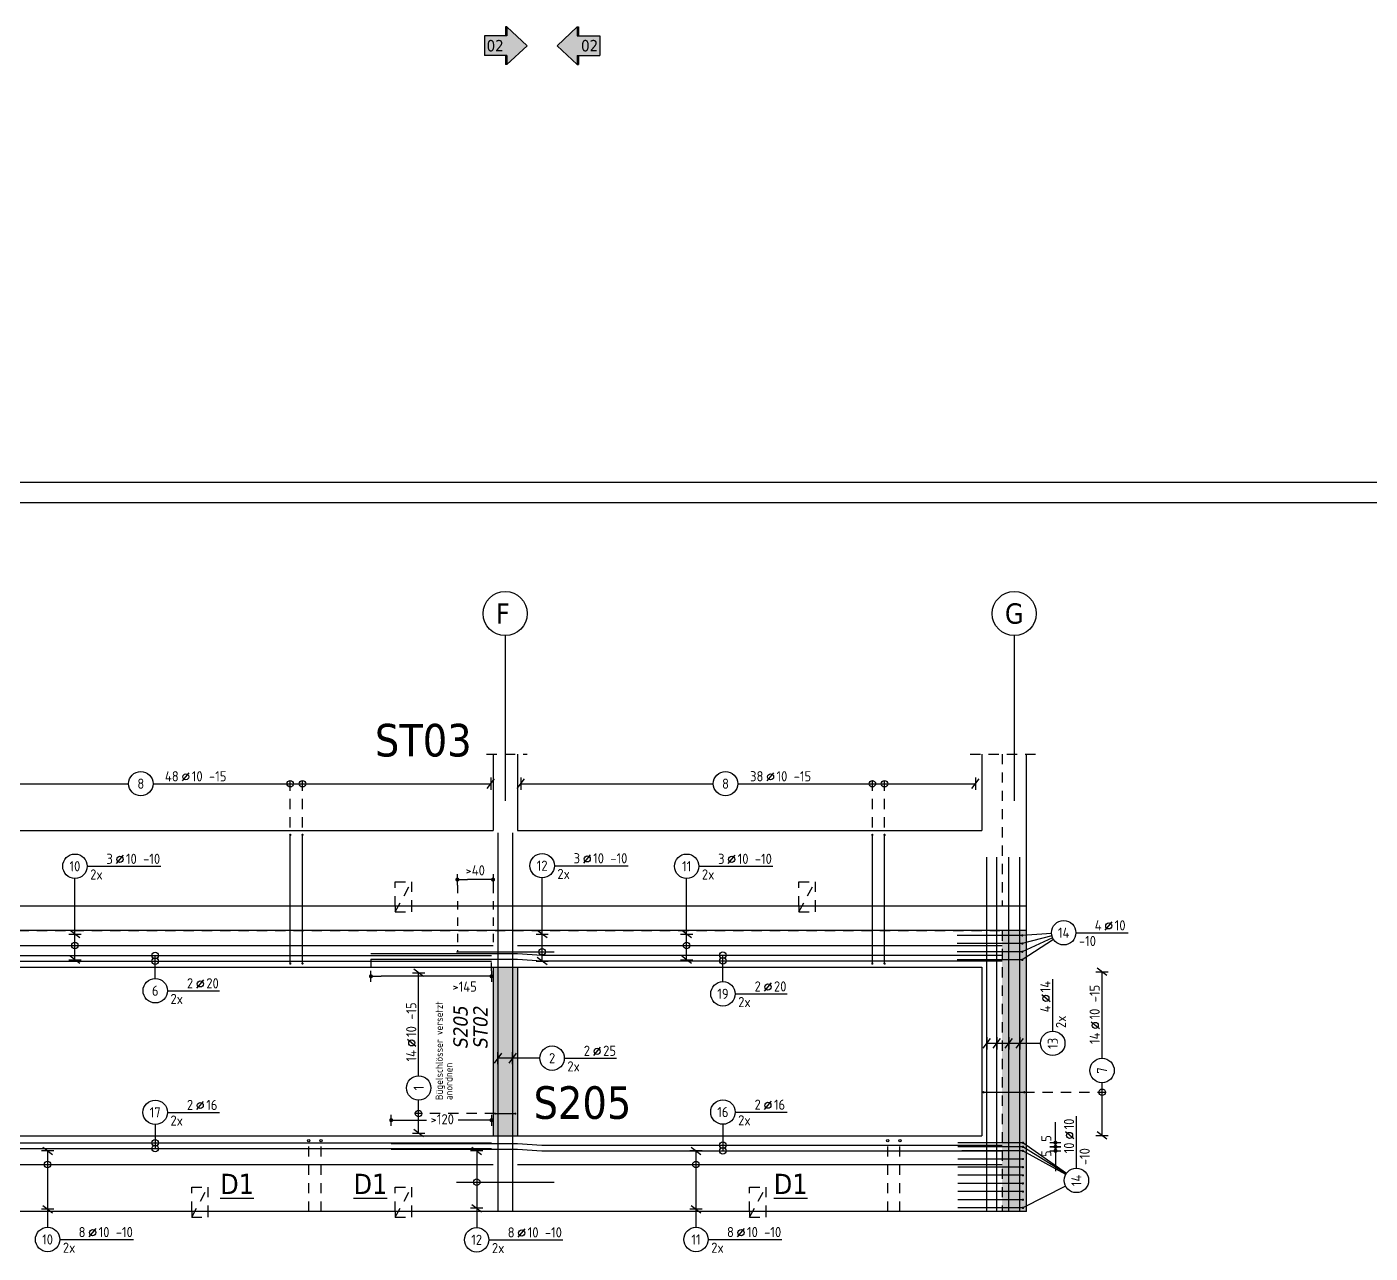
# Model space of a CAD drawing. Extents: x 29.9 to 127.4, y -19 to 23.
# Drawn here: x 70.4 to 86.9, y 1.23 to 16.29 of the extents above; entities that cross this region are included whole.
import ezdxf
from ezdxf.enums import TextEntityAlignment as Align

# ---------------------------------------------------------------- set-up
doc = ezdxf.new("R2010")
doc.units = 0
doc.header["$LTSCALE"] = 0.5
for name, pattern in [('AUSGEZOGEN', [1000.01, 1000, 0.01]), ('HIDDEN', [0.375, 0.25, -0.125]), ('HIDDEN4', [0.12, 0.02, -0.1]), ('VERDECKT', [0.375, 0.25, -0.125])]:
    doc.linetypes.add(name, pattern=pattern)
for name, color, linetype in [('ACHSEN', 7, 'Continuous'), ('AFU', 7, 'Continuous'), ('BETON', 7, 'Continuous'), ('grau_dunkel', 7, 'Continuous'), ('grau_hell', 7, 'Continuous'), ('grau_mittel', 7, 'Continuous'), ('HILFE', 7, 'Continuous'), ('index', 7, 'Continuous'), ('MASSE', 7, 'Continuous'), ('OBJEKT', 7, 'Continuous'), ('RAHMEN', 7, 'Continuous'), ('RND', 7, 'Continuous'), ('SFP_Achsen', 7, 'Continuous'), ('TEXT', 7, 'Continuous'), ('VERDECKT', 7, 'Continuous')]:
    doc.layers.add(name, color=color, linetype=linetype)
doc.layers.add('NOPLOT', color=7, linetype='Continuous', plot=False)
doc.styles.add('helv', font='tahoma.ttf')
doc.styles.add('txt', font='isocp.shx')
doc.linetypes.add('AFU_50K', pattern='A,0.15,["/",Standard,S=0.2,R=0,X=-0.01,Y=-0.1],0.07,["/",Standard,S=0.2,R=0,X=-0.01,Y=-0.1],0.15', length=0.37)
doc.linetypes.add('AFU_50L', pattern='A,0.75,["/",Standard,S=0.2,R=0,X=-0.01,Y=-0.1],0.07,["/",Standard,S=0.2,R=0,X=-0.01,Y=-0.1],0.75', length=1.57)
doc.dimstyles.new('DOT_I', dxfattribs={"dimscale": 0.5, "dimtxt": 0.25, "dimasz": 0.25, "dimexe": 0.1, "dimexo": 0.3, "dimgap": 0.1, "dimtad": 1, "dimdec": 3, "dimzin": 3, "dimtxsty": 'txt', "dimblk": 'DOT', "dimblk1": 'DOT', "dimblk2": 'DOT', "dimsah": 1, "dimcen": 0.1, "dimse1": 1, "dimse2": 1, "dimazin": 0, "dimtfac": 1, "dimtdec": 4, "dimtix": 1, "dimtmove": 2, "dimatfit": 3, "dimfxl": 0, "dimtvp": 1, "dimtolj": 1, "dimtzin": 0, "dimarcsym": 0})

# ---------------------------------------------------------------- blocks, each defined once
blk = doc.blocks.new('lei_gre')
at = {"layer": 'RND', "color": 7, "linetype": 'Continuous'}
for p, q in [((-0.09, -0.12), (0.09, 0.12)), ((0, 0.15), (0, -0.15))]:
    blk.add_line(p, q, dxfattribs=at)
blk = doc.blocks.new('RND_LEI')
at = {"layer": 'RND', "color": 7, "linetype": 'Continuous'}
blk.add_line((1.022, 0.066), (1.19, 0.27), dxfattribs=at)
for centre, radius in [((0, 0), 0.3), ((1.106, 0.168), 0.075)]:
    blk.add_circle(centre, radius, dxfattribs=at)
at = {"layer": 'RND', "color": 7, "linetype": 'Continuous', "style": 'txt'}
blk.add_attdef('POSL', text='', height=0.25, dxfattribs=at).set_placement((0, 0), align=Align.MIDDLE)
blk.add_attdef('ANZ', text='', height=0.25, dxfattribs=at).set_placement((0.931, 0.057), align=Align.RIGHT)
for tag, p in [('DUM', (1.253, 0.057)), ('ABSTD', (1.674, 0.057)), ('POSTXT', (0.374, -0.327))]:
    blk.add_attdef(tag, p, '', height=0.25, dxfattribs=at)
blk = doc.blocks.new('DOT')
at = {"layer": 'MASSE', "color": 7, "linetype": 'Continuous'}
for p, q in [((0, 0), (-1, 0)), ((0, 0.54), (0, -0.54))]:
    blk.add_line(p, q, dxfattribs=at)
at = {"layer": 'MASSE', "color": 7, "linetype": 'Continuous', "const_width": 0.2}
blk.add_lwpolyline([(-0.1, 0, 1), (0.1, 0, 1)], format="xyb", close=True, dxfattribs=at)
blk = doc.blocks.new('*D21')
at = {"layer": 'DEFPOINTS', "color": 0, "linetype": 'AUSGEZOGEN', "transparency": 16777216}
for p in [(75.688, 5.815), (75.688, 5.815), (76.126, 5.815)]:
    blk.add_point(p, dxfattribs=at)
at = {"layer": 'MASSE', "color": 0, "linetype": 'AUSGEZOGEN', "lineweight": -2, "transparency": 16777216}
blk.add_line((76.001, 5.815), (75.813, 5.815), dxfattribs=at)
at = {"layer": 'MASSE', "color": 0, "linetype": 'AUSGEZOGEN', "lineweight": -2, "transparency": 16777216, "xscale": 0.125, "yscale": 0.125, "zscale": 0.125, "rotation": 180}
blk.add_blockref('DOT', (75.688, 5.815), dxfattribs=at)
at = {"layer": 'MASSE', "color": 0, "linetype": 'AUSGEZOGEN', "lineweight": -2, "transparency": 16777216, "xscale": 0.125, "yscale": 0.125, "zscale": 0.125}
blk.add_blockref('DOT', (76.126, 5.815), dxfattribs=at)
at = {"layer": 'MASSE', "color": 0, "linetype": 'AUSGEZOGEN', "transparency": 16777216, "insert": (75.907, 5.928), "char_height": 0.125, "attachment_point": 5, "style": 'txt'}
blk.add_mtext('\\A1;>40', dxfattribs=at)
blk = doc.blocks.new('*D24')
at = {"layer": 'DEFPOINTS', "color": 0, "linetype": 'AUSGEZOGEN', "transparency": 16777216}
for p in [(83.032, 2.534), (83.032, 2.484), (83.032, 2.484)]:
    blk.add_point(p, dxfattribs=at)
at = {"layer": 'MASSE', "color": 0, "linetype": 'AUSGEZOGEN', "lineweight": -2, "transparency": 16777216}
for p, q in [((83.032, 2.659), (83.032, 2.784)), ((83.032, 2.534), (83.032, 2.484)), ((83.032, 2.359), (83.032, 2.234))]:
    blk.add_line(p, q, dxfattribs=at)
at = {"layer": 'MASSE', "color": 0, "linetype": 'AUSGEZOGEN', "lineweight": -2, "transparency": 16777216, "xscale": 0.125, "yscale": 0.125, "zscale": 0.125}
for p, rotation in [((83.032, 2.534), 270), ((83.032, 2.484), 90)]:
    blk.add_blockref('DOT', p, dxfattribs=dict(at, rotation=rotation))
at = {"layer": 'MASSE', "color": 0, "linetype": 'AUSGEZOGEN', "transparency": 16777216, "insert": (82.92, 2.449), "char_height": 0.125, "attachment_point": 5, "rotation": 90, "style": 'txt'}
blk.add_mtext('\\A1;5', dxfattribs=at)
blk = doc.blocks.new('*D25')
at = {"layer": 'DEFPOINTS', "color": 0, "linetype": 'AUSGEZOGEN', "transparency": 16777216}
for p in [(83.032, 2.584), (83.032, 2.584), (83.032, 2.534)]:
    blk.add_point(p, dxfattribs=at)
at = {"layer": 'MASSE', "color": 0, "linetype": 'AUSGEZOGEN', "lineweight": -2, "transparency": 16777216}
for p, q in [((83.032, 2.709), (83.032, 2.834)), ((83.032, 2.534), (83.032, 2.584)), ((83.032, 2.409), (83.032, 2.284))]:
    blk.add_line(p, q, dxfattribs=at)
at = {"layer": 'MASSE', "color": 0, "linetype": 'AUSGEZOGEN', "lineweight": -2, "transparency": 16777216, "xscale": 0.125, "yscale": 0.125, "zscale": 0.125}
for p, rotation in [((83.032, 2.584), 270), ((83.032, 2.534), 90)]:
    blk.add_blockref('DOT', p, dxfattribs=dict(at, rotation=rotation))
at = {"layer": 'MASSE', "color": 0, "linetype": 'AUSGEZOGEN', "transparency": 16777216, "insert": (82.92, 2.636), "char_height": 0.125, "attachment_point": 5, "rotation": 90, "style": 'txt'}
blk.add_mtext('\\A1;5', dxfattribs=at)
blk = doc.blocks.new('*D26')
at = {"layer": 'DEFPOINTS', "color": 0, "linetype": 'AUSGEZOGEN', "transparency": 16777216}
for p in [(74.626, 4.627), (74.626, 4.627), (76.107, 4.627)]:
    blk.add_point(p, dxfattribs=at)
at = {"layer": 'MASSE', "color": 0, "linetype": 'AUSGEZOGEN', "lineweight": -2, "transparency": 16777216}
blk.add_line((75.982, 4.627), (74.751, 4.627), dxfattribs=at)
at = {"layer": 'MASSE', "color": 0, "linetype": 'AUSGEZOGEN', "lineweight": -2, "transparency": 16777216, "xscale": 0.125, "yscale": 0.125, "zscale": 0.125, "rotation": 180}
blk.add_blockref('DOT', (74.626, 4.627), dxfattribs=at)
at = {"layer": 'MASSE', "color": 0, "linetype": 'AUSGEZOGEN', "lineweight": -2, "transparency": 16777216, "xscale": 0.125, "yscale": 0.125, "zscale": 0.125}
blk.add_blockref('DOT', (76.107, 4.627), dxfattribs=at)
at = {"layer": 'MASSE', "color": 0, "linetype": 'AUSGEZOGEN', "transparency": 16777216, "insert": (75.777, 4.501), "char_height": 0.125, "attachment_point": 5, "style": 'txt'}
blk.add_mtext('\\A1;>145', dxfattribs=at)
blk = doc.blocks.new('A1-57-0')
at = {"layer": 'RAHMEN'}
blk.add_line((137.9, 59.4), (0, 59.4), dxfattribs=at)
at = {"layer": 'RAHMEN', "color": 5}
blk.add_line((137.4, 58.9), (2, 58.9), dxfattribs=at)
blk = doc.blocks.new('hin_ind5')
at = {"layer": 'grau_hell', "linetype": 'AUSGEZOGEN'}
h = blk.add_hatch(color=9, dxfattribs=at)
h.dxf.hatch_style = 2
h.paths.add_polyline_path([(0, 0), (0.619, -0.577), (0.619, -0.3), (1.306, -0.3), (1.306, 0.3), (0.619, 0.3), (0.619, 0.577)])
h.paths.add_polyline_path([(0.34, -0.274), (1.311, -0.274), (1.311, 0.274), (0.34, 0.274)], flags=9)
at = {"layer": 'OBJEKT', "linetype": 'AUSGEZOGEN'}
for points in [[(0.619, 0.3), (0.66, 0.3), (0.66, 0.577), (0.619, 0.577)], [(0.619, -0.577), (0.66, -0.577), (0.66, -0.3), (0.619, -0.3)]]:
    blk.add_hatch(color=1, dxfattribs=at).paths.add_polyline_path(points)
at = {"layer": 'OBJEKT', "color": 1, "linetype": 'AUSGEZOGEN'}
for p, q in [((0, 0), (0.619, 0.577)), ((0.619, 0.577), (0.619, 0.3)), ((0.619, 0.577), (0.66, 0.577)), ((0.66, 0.577), (0.66, 0.3)), ((0, 0), (0.619, -0.577)), ((0.619, 0.3), (1.306, 0.3)), ((1.306, 0.3), (1.306, -0.3)), ((0.619, -0.3), (0.619, -0.577)), ((0.619, -0.3), (1.306, -0.3)), ((0.66, -0.3), (0.66, -0.577))]:
    blk.add_line(p, q, dxfattribs=at)
at = {"layer": 'OBJEKT', "color": 7, "linetype": 'AUSGEZOGEN'}
blk.add_line((0.619, -0.577), (0.66, -0.577), dxfattribs=at)
at = {"layer": 'index', "color": 1, "linetype": 'Continuous', "style": 'helv'}
blk.add_attdef('INDEX', text='', height=0.35, rotation=360, dxfattribs=at).set_placement((1.259, 0), align=Align.MIDDLE_RIGHT)
blk = doc.blocks.new('*D62')
at = {"layer": 'DEFPOINTS', "color": 0, "linetype": 'AUSGEZOGEN', "transparency": 16777216}
for p in [(74.876, 2.86), (74.876, 2.86), (76.107, 2.86)]:
    blk.add_point(p, dxfattribs=at)
at = {"layer": 'MASSE', "color": 0, "linetype": 'AUSGEZOGEN', "lineweight": -2, "transparency": 16777216}
for p, q in [((75.001, 2.86), (75.309, 2.86)), ((75.982, 2.86), (75.696, 2.86))]:
    blk.add_line(p, q, dxfattribs=at)
at = {"layer": 'MASSE', "color": 0, "linetype": 'AUSGEZOGEN', "lineweight": -2, "transparency": 16777216, "xscale": 0.125, "yscale": 0.125, "zscale": 0.125, "rotation": 180}
blk.add_blockref('DOT', (74.876, 2.86), dxfattribs=at)
at = {"layer": 'MASSE', "color": 0, "linetype": 'AUSGEZOGEN', "lineweight": -2, "transparency": 16777216, "xscale": 0.125, "yscale": 0.125, "zscale": 0.125}
blk.add_blockref('DOT', (76.107, 2.86), dxfattribs=at)
at = {"layer": 'MASSE', "color": 0, "linetype": 'AUSGEZOGEN', "transparency": 16777216, "insert": (75.503, 2.872), "char_height": 0.125, "attachment_point": 5, "style": 'txt'}
blk.add_mtext('\\A1;>120', dxfattribs=at)

msp = doc.modelspace()

# ---------------------------------------------------------------- hatches: boundary and pattern name
at = {"layer": 'grau_dunkel'}
h = msp.add_hatch(color=21, dxfattribs=at)
h.paths.add_polyline_path([(76.1257, 2.6682), (76.4257, 2.6682), (76.4257, 4.7382), (76.1257, 4.7382)])
h.paths.add_polyline_path([(68.6257, 2.6682), (68.9257, 2.6682), (68.9257, 4.7382), (68.6257, 4.7382)])
h.paths.add_polyline_path([(61.4257, 4.7382), (61.1257, 4.7382), (61.1257, 2.6682), (61.4257, 2.6682)])
h.paths.add_polyline_path([(53.9257, 4.7382), (53.6257, 4.7382), (53.6257, 2.6682), (53.9257, 2.6682)])
h.paths.add_polyline_path([(47.6757, 4.7382), (47.3757, 4.7382), (47.3757, 2.6682), (47.6757, 2.6682)])
at = {"layer": 'grau_mittel'}
msp.add_hatch(color=61, dxfattribs=at).paths.add_polyline_path([(82.6757, 5.1882), (82.3757, 5.1882), (82.3757, 1.7382), (82.6757, 1.7382)])

# ---------------------------------------------------------------- linework, layer by layer
at = {"layer": 'ACHSEN', "color": 140, "linetype": 'AUSGEZOGEN'}
for p, q in [((76.2757, 8.8107), (76.2757, 6.7833)), ((82.5257, 8.8107), (82.5257, 6.7833))]:
    msp.add_line(p, q, dxfattribs=at)
at = {"layer": 'AFU', "color": 8, "linetype": 'AFU_50L'}
for p, q in [((82.6757, 5.4882), (43.7007, 5.4882)), ((82.6757, 5.1882), (43.7007, 5.1882)), ((82.6757, 1.7382), (43.7007, 1.7382))]:
    msp.add_line(p, q, dxfattribs=at)
at = {"layer": 'AFU', "color": 8, "linetype": 'AFU_50K'}
for p, q in [((76.1257, 4.7382), (76.4257, 4.7382)), ((76.1257, 2.6682), (76.4257, 2.6682))]:
    msp.add_line(p, q, dxfattribs=at)
at = {"layer": 'BETON', "color": 6, "linetype": 'AUSGEZOGEN'}
for p, q in [((76.1257, 7.3565), (76.1257, 6.4182)), ((76.4257, 7.3565), (76.4257, 6.4182)), ((82.1257, 7.3565), (82.1257, 6.4182)), ((82.6757, 1.7382), (82.6757, 7.3565)), ((68.9257, 6.4182), (76.1257, 6.4182)), ((76.4257, 6.4182), (82.1257, 6.4182)), ((68.9257, 4.7382), (76.1257, 4.7382)), ((76.1257, 4.7382), (76.1257, 2.6682)), ((76.4257, 4.7382), (82.1257, 4.7382)), ((76.4257, 4.7382), (76.4257, 2.6682)), ((82.1257, 4.7382), (82.1257, 2.6682)), ((68.9257, 2.6682), (76.1257, 2.6682)), ((76.4257, 2.6682), (82.1257, 2.6682))]:
    msp.add_line(p, q, dxfattribs=at)
at = {"layer": 'HILFE', "color": 102, "linetype": 'HIDDEN'}
for p, q in [((76.0469, 7.3565), (76.5469, 7.3565)), ((81.9851, 7.3565), (82.7969, 7.3565))]:
    msp.add_line(p, q, dxfattribs=at)
at = {"layer": 'MASSE', "color": 7, "linetype": 'HIDDEN4'}
for p, q in [((75.6882, 5.7479), (75.6882, 4.9288)), ((76.1257, 5.7479), (76.1257, 5.0057)), ((74.6257, 4.8378), (74.6257, 4.6948)), ((76.1073, 4.6948), (76.1073, 4.8118))]:
    msp.add_line(p, q, dxfattribs=at)
at = {"layer": 'RND', "color": 7, "linetype": 'AUSGEZOGEN'}
for p, q in [((68.9735, 6.9925), (71.6509, 6.9925)), ((71.9509, 6.9925), (76.0979, 6.9925)), ((76.4653, 6.9925), (78.8303, 6.9925)), ((79.1303, 6.9925), (82.0484, 6.9925)), ((71.1421, 5.9788), (72.0483, 5.9788)), ((76.879, 5.9853), (77.7852, 5.9853)), ((78.6532, 5.9788), (79.5595, 5.9788)), ((70.9921, 5.1449), (70.9921, 5.8288)), ((76.729, 5.1437), (76.729, 5.8353)), ((78.5032, 5.1449), (78.5032, 5.8288)), ((70.9921, 4.8278), (70.9921, 5.1449)), ((76.729, 4.8125), (76.729, 5.1437)), ((78.5032, 4.8278), (78.5032, 5.1449)), ((83.2829, 5.162), (83.9229, 5.162)), ((75.2124, 3.4059), (75.2124, 4.668)), ((83.6038, 3.6208), (83.6038, 4.6801)), ((82.9985, 3.9539), (82.9985, 4.5939)), ((72.1284, 4.4501), (72.7684, 4.4501)), ((79.0987, 4.4119), (79.7387, 4.4119)), ((77.0013, 3.6218), (77.6413, 3.6218)), ((83.6038, 2.6715), (83.6038, 3.3208)), ((75.2124, 2.7021), (75.2124, 3.1059)), ((72.1278, 2.9566), (72.7678, 2.9566)), ((79.0982, 2.96), (79.7382, 2.96)), ((83.2891, 2.2706), (83.2891, 2.9106)), ((70.6564, 2.4827), (70.6564, 1.7667)), ((75.925, 2.4856), (75.925, 1.7813)), ((78.6178, 2.4827), (78.6178, 1.7667)), ((70.6564, 1.7667), (70.6564, 1.5454)), ((75.925, 1.7813), (75.925, 1.5414)), ((78.6178, 1.7667), (78.6178, 1.5454)), ((70.8064, 1.3954), (71.7126, 1.3954)), ((76.075, 1.3914), (76.9813, 1.3914)), ((78.7678, 1.3954), (79.674, 1.3954))]:
    msp.add_line(p, q, dxfattribs=at)
at = {"layer": 'RND', "color": 102, "linetype": 'VERDECKT'}
for p, q in [((73.6364, 6.0045), (73.6364, 7.0425)), ((73.7864, 6.0045), (73.7864, 7.0425)), ((80.7833, 6.0045), (80.7833, 7.0425)), ((80.9333, 6.0045), (80.9333, 7.0425)), ((82.6494, 3.2031), (83.6538, 3.2031)), ((76.1507, 2.9408), (75.1624, 2.9408))]:
    msp.add_line(p, q, dxfattribs=at)
at = {"layer": 'RND', "color": 102, "linetype": 'AUSGEZOGEN'}
for p, q in [((82.9832, 5.1522), (82.6241, 5.1289)), ((82.9878, 5.124), (82.6241, 5.0289)), ((82.9965, 5.0995), (82.6241, 4.9289)), ((83.0074, 5.0798), (82.6241, 4.8289)), ((71.9784, 4.6001), (71.9784, 4.8818)), ((78.9487, 4.5619), (78.9487, 4.8878)), ((82.8485, 3.8039), (82.1906, 3.8039)), ((76.7013, 3.6218), (76.1857, 3.6218)), ((71.9778, 2.8066), (71.9778, 2.5112)), ((78.9482, 2.81), (78.9482, 2.4834)), ((83.1665, 2.207), (82.6324, 2.5835)), ((83.1621, 2.2004), (82.6324, 2.5335)), ((83.1578, 2.1931), (82.6324, 2.4835)), ((83.1557, 2.0521), (82.6324, 1.7835))]:
    msp.add_line(p, q, dxfattribs=at)
at = {"layer": 'RND', "color": 7, "linetype": 'AUSGEZOGEN'}
for points, const_width in [([(73.6294, 6.3638, 1), (73.6434, 6.3638, 1)], 0.014), ([(73.7794, 6.3638, 1), (73.7934, 6.3638, 1)], 0.014), ([(80.7763, 6.3638, 1), (80.7903, 6.3638, 1)], 0.014), ([(80.9263, 6.3638, 1), (80.9403, 6.3638, 1)], 0.014), ([(82.6311, 5.1289, -1), (82.6171, 5.1289, -1)], 0.014), ([(82.6311, 5.0289, -1), (82.6171, 5.0289, -1)], 0.014), ([(73.6294, 4.7838, 1), (73.6434, 4.7838, 1)], 0.014), ([(73.7794, 4.7838, 1), (73.7934, 4.7838, 1)], 0.014), ([(80.7763, 4.7838, 1), (80.7903, 4.7838, 1)], 0.014), ([(80.9263, 4.7838, 1), (80.9403, 4.7838, 1)], 0.014), ([(82.6311, 4.9289, -1), (82.6171, 4.9289, -1)], 0.014), ([(82.6311, 4.8289, -1), (82.6171, 4.8289, -1)], 0.014), ([(82.1424, 3.2031, 1), (82.1564, 3.2031, 1)], 0.014), ([(82.6424, 3.2031, 1), (82.6564, 3.2031, 1)], 0.014), ([(76.1444, 2.9408, 1), (76.1569, 2.9408, 1)], 0.0125), ([(76.3944, 2.9408, 1), (76.4069, 2.9408, 1)], 0.0125), ([(82.6394, 2.5835, -1), (82.6254, 2.5835, -1)], 0.014), ([(82.6394, 2.5335, -1), (82.6254, 2.5335, -1)], 0.014), ([(82.6394, 2.4835, -1), (82.6254, 2.4835, -1)], 0.014), ([(82.6394, 2.3835, -1), (82.6254, 2.3835, -1)], 0.014), ([(82.6394, 2.2835, -1), (82.6254, 2.2835, -1)], 0.014), ([(82.6394, 2.1835, -1), (82.6254, 2.1835, -1)], 0.014), ([(82.6394, 2.0835, -1), (82.6254, 2.0835, -1)], 0.014), ([(82.6394, 1.9835, -1), (82.6254, 1.9835, -1)], 0.014), ([(82.6394, 1.8835, -1), (82.6254, 1.8835, -1)], 0.014), ([(82.6394, 1.7835, -1), (82.6254, 1.7835, -1)], 0.014)]:
    msp.add_lwpolyline(points, format="xyb", close=True, dxfattribs=dict(at, const_width=const_width))
at = {"layer": 'RND', "color": 1, "linetype": 'AUSGEZOGEN'}
for points in [[(73.6364, 4.7838), (73.6364, 6.3638)], [(73.7864, 4.7838), (73.7864, 6.3638)], [(76.1857, 6.3882), (76.1857, 1.7382)], [(76.3657, 6.3882), (76.3657, 1.7382)], [(80.7833, 4.7838), (80.7833, 6.3638)], [(80.9333, 4.7838), (80.9333, 6.3638)], [(82.1906, 1.7382), (82.1906, 6.0882)], [(82.31, 1.7382), (82.31, 6.0882)], [(82.4582, 1.7382), (82.4582, 6.0882)], [(82.594, 1.7382), (82.594, 6.0882)], [(82.6241, 5.1289), (81.8241, 5.1289)], [(68.9257, 5.0057), (76.1257, 5.0057)], [(76.4257, 5.0057), (82.3757, 5.0057)], [(82.6241, 5.0289), (81.8241, 5.0289)], [(67.1073, 4.9018), (68.9073, 4.9018), (69.2073, 4.8818), (76.1073, 4.8818)], [(67.1073, 4.8318), (68.9073, 4.8318), (69.2073, 4.8118), (76.1073, 4.8118)], [(74.6257, 4.9078), (76.4257, 4.9078), (76.7257, 4.8878), (82.3757, 4.8878)], [(74.6257, 4.8378), (76.4257, 4.8378), (76.7257, 4.8178), (82.3757, 4.8178)], [(75.6757, 4.9288), (76.8757, 4.9288)], [(82.6241, 4.9289), (81.8241, 4.9289)], [(82.6241, 4.8289), (81.8241, 4.8289)], [(82.1494, 3.2031), (82.6494, 3.2031)], [(76.1507, 2.9408), (76.4007, 2.9408)], [(67.3573, 2.6012), (68.9073, 2.6012), (69.2073, 2.5812), (76.1073, 2.5812)], [(67.3573, 2.5312), (68.9073, 2.5312), (69.2073, 2.5112), (76.1073, 2.5112)], [(74.8757, 2.5734), (76.4257, 2.5734), (76.7257, 2.5534), (82.3757, 2.5534)], [(74.8757, 2.5034), (76.4257, 2.5034), (76.7257, 2.4834), (82.3757, 2.4834)], [(82.6324, 2.5835), (81.8324, 2.5835)], [(82.6324, 2.5335), (81.8324, 2.5335)], [(82.6324, 2.4835), (81.8824, 2.4835)], [(68.9257, 2.316), (76.1257, 2.316)], [(76.4257, 2.316), (82.3757, 2.316)], [(82.6324, 2.3835), (81.8324, 2.3835)], [(82.6324, 2.2835), (81.8324, 2.2835)], [(82.6324, 2.1835), (81.8324, 2.1835)], [(75.6757, 2.0998), (76.8757, 2.0998)], [(82.6324, 2.0835), (81.8324, 2.0835)], [(82.6324, 1.9835), (81.8324, 1.9835)], [(82.6324, 1.8835), (81.8324, 1.8835)], [(82.6324, 1.7835), (81.8324, 1.7835)]]:
    msp.add_lwpolyline(points, dxfattribs=at)
at = {"layer": 'RND', "color": 1, "linetype": 'HIDDEN'}
for points in [[(73.8636, 1.7382), (73.8636, 2.6082)], [(74.0136, 1.7382), (74.0136, 2.6082)], [(80.9723, 1.7382), (80.9723, 2.6082)], [(81.1223, 1.7382), (81.1223, 2.6082)]]:
    msp.add_lwpolyline(points, dxfattribs=at)
at = {"layer": 'RND', "color": 7, "linetype": 'AUSGEZOGEN'}
for centre, radius in [((73.6364, 6.9925), 0.04), ((73.7864, 6.9925), 0.04), ((80.7833, 6.9925), 0.04), ((80.9333, 6.9925), 0.04), ((70.9921, 5.0057), 0.04), ((76.729, 4.9288), 0.04), ((78.5032, 5.0057), 0.04), ((71.9784, 4.8818), 0.04), ((71.9784, 4.8118), 0.04), ((78.9487, 4.8878), 0.04), ((78.9487, 4.8178), 0.04), ((83.6038, 3.2031), 0.04), ((75.2124, 2.9408), 0.04), ((71.9778, 2.5812), 0.04), ((71.9778, 2.5112), 0.04), ((73.8636, 2.6082), 0.014), ((74.0136, 2.6082), 0.014), ((78.9482, 2.5534), 0.04), ((78.9482, 2.4834), 0.04), ((80.9723, 2.6082), 0.014), ((81.1223, 2.6082), 0.014), ((70.6564, 2.316), 0.04), ((78.6178, 2.316), 0.04), ((75.925, 2.0998), 0.04)]:
    msp.add_circle(centre, radius, dxfattribs=at)
at = {"layer": 'SFP_Achsen', "color": 7, "linetype": 'AUSGEZOGEN'}
for centre in [(76.2757, 9.0812), (82.5257, 9.0812)]:
    msp.add_circle(centre, 0.2705, dxfattribs=at)
at = {"layer": 'VERDECKT', "color": 7, "linetype": 'HIDDEN'}
for p, q in [((82.3757, 7.3565), (82.3757, 5.4882)), ((74.9257, 5.4882), (74.9257, 5.7882)), ((74.9257, 5.7882), (75.1257, 5.7882)), ((74.9257, 5.4182), (75.1257, 5.7882)), ((75.1257, 5.7882), (75.1257, 5.4882)), ((79.8807, 5.4882), (79.8807, 5.7882)), ((79.8807, 5.7882), (80.0807, 5.7882)), ((79.8807, 5.4182), (80.0807, 5.7882)), ((80.0807, 5.7882), (80.0807, 5.4882)), ((82.3757, 5.4882), (43.9757, 5.4882)), ((74.9257, 5.4882), (74.9257, 5.4182)), ((75.1257, 5.4882), (75.1257, 5.4182)), ((79.8807, 5.4882), (79.8807, 5.4182)), ((80.0807, 5.4882), (80.0807, 5.4182)), ((74.9257, 5.4182), (75.1257, 5.4182)), ((79.8807, 5.4182), (80.0807, 5.4182)), ((43.9757, 5.1882), (82.3757, 5.1882)), ((82.3757, 5.1882), (82.3757, 1.7382)), ((72.4257, 1.7382), (72.4257, 2.0382)), ((72.4257, 2.0382), (72.6257, 2.0382)), ((72.4257, 1.6682), (72.6257, 2.0382)), ((72.6257, 2.0382), (72.6257, 1.7382)), ((74.9257, 1.7382), (74.9257, 2.0382)), ((74.9257, 2.0382), (75.1257, 2.0382)), ((74.9257, 1.6682), (75.1257, 2.0382)), ((75.1257, 2.0382), (75.1257, 1.7382)), ((79.2757, 1.7382), (79.2757, 2.0382)), ((79.2757, 2.0382), (79.4757, 2.0382)), ((79.2757, 1.6682), (79.4757, 2.0382)), ((79.4757, 2.0382), (79.4757, 1.7382)), ((72.4257, 1.7382), (72.4257, 1.6682)), ((72.4257, 1.6682), (72.6257, 1.6682)), ((72.6257, 1.7382), (72.6257, 1.6682)), ((74.9257, 1.7382), (74.9257, 1.6682)), ((74.9257, 1.6682), (75.1257, 1.6682)), ((75.1257, 1.7382), (75.1257, 1.6682)), ((79.2757, 1.7382), (79.2757, 1.6682)), ((79.2757, 1.6682), (79.4757, 1.6682)), ((79.4757, 1.7382), (79.4757, 1.6682))]:
    msp.add_line(p, q, dxfattribs=at)

# ---------------------------------------------------------------- block references
at = {"layer": 'index', "color": 102, "linetype": 'AUSGEZOGEN'}
ref = msp.add_blockref('hin_ind5', (76.5431, 16.0548), dxfattribs=dict(at, xscale=-0.4, yscale=0.4, zscale=0.4))
ref.add_attrib('INDEX', '02', dxfattribs={"color": 1, "linetype": 'Continuous', "height": 0.14, "style": 'helv'}).set_placement((76.2573, 16.0548), align=Align.MIDDLE_RIGHT)
at = {"layer": 'index', "color": 102, "linetype": 'AUSGEZOGEN', "xscale": 0.4, "yscale": 0.4, "zscale": 0.4}
msp.add_blockref('hin_ind5', (76.9133, 16.0548), dxfattribs=at).add_auto_attribs({'INDEX': '02'})
at = {"layer": 'RAHMEN', "color": 7, "linetype": 'AUSGEZOGEN', "xscale": 0.5, "yscale": 0.5, "zscale": 0.5}
msp.add_blockref('A1-57-0', (39.9553, -19.0109), dxfattribs=at)
at = {"layer": 'RND', "color": 7, "linetype": 'AUSGEZOGEN', "xscale": 0.5, "yscale": 0.5, "zscale": 0.5}
for p, values in [((71.8009, 6.9925), {'POSL': '8', 'DUM': '10', 'ANZ': '48', 'ABSTD': '-15'}), ((78.9803, 6.9925), {'POSL': '8', 'DUM': '10', 'ANZ': '38', 'ABSTD': '-15'}), ((70.9921, 5.9788), {'POSL': '10', 'DUM': '10', 'ANZ': '3', 'ABSTD': '-10', 'POSTXT': '2x'}), ((76.729, 5.9853), {'POSL': '12', 'DUM': '10', 'ANZ': '3', 'ABSTD': '-10', 'POSTXT': '2x'}), ((78.5032, 5.9788), {'POSL': '11', 'DUM': '10', 'ANZ': '3', 'ABSTD': '-10', 'POSTXT': '2x'}), ((83.1329, 5.162), {'POSL': '14', 'DUM': '10', 'ANZ': '4', 'POSTXT': '-10'}), ((71.9784, 4.4501), {'POSL': '6', 'DUM': '20', 'ANZ': '2', 'POSTXT': '2x'}), ((78.9487, 4.4119), {'POSL': '19', 'DUM': '20', 'ANZ': '2', 'POSTXT': '2x'}), ((76.8513, 3.6218), {'POSL': '2', 'DUM': '25', 'ANZ': '2', 'POSTXT': '2x'}), ((71.9778, 2.9566), {'POSL': '17', 'DUM': '16', 'ANZ': '2', 'POSTXT': '2x'}), ((78.9482, 2.96), {'POSL': '16', 'DUM': '16', 'ANZ': '2', 'POSTXT': '2x'}), ((70.6564, 1.3954), {'POSL': '10', 'DUM': '10', 'ANZ': '8', 'ABSTD': '-10', 'POSTXT': '2x'}), ((75.925, 1.3914), {'POSL': '12', 'DUM': '10', 'ANZ': '8', 'ABSTD': '-10', 'POSTXT': '2x'}), ((78.6178, 1.3954), {'POSL': '11', 'DUM': '10', 'ANZ': '8', 'ABSTD': '-10', 'POSTXT': '2x'})]:
    msp.add_blockref('RND_LEI', p, dxfattribs=at).add_auto_attribs(values)
for p in [(76.0979, 6.9925), (76.4653, 6.9925), (82.0484, 6.9925), (82.1906, 3.8039), (82.31, 3.8039), (82.4582, 3.8039), (82.594, 3.8039)]:
    msp.add_blockref('lei_gre', p, dxfattribs=at)
for p, rotation in [((70.9921, 5.1449), 90), ((76.729, 5.1437), 90), ((78.5032, 5.1449), 90), ((70.9921, 4.8278), 90), ((76.729, 4.8125), 90), ((78.5032, 4.8278), 90), ((75.2124, 4.668), 90), ((83.6038, 4.6801), 90), ((75.2124, 2.7021), 90), ((83.6038, 2.6715), 90), ((70.6564, 2.4827), 270), ((75.925, 2.4856), 270), ((78.6178, 2.4827), 270), ((75.925, 1.7813), 270), ((70.6564, 1.7667), 270), ((78.6178, 1.7667), 270)]:
    msp.add_blockref('lei_gre', p, dxfattribs=dict(at, rotation=rotation))
at = {"layer": 'RND', "color": 7, "linetype": 'AUSGEZOGEN', "xscale": 0.5, "yscale": 0.5, "zscale": 0.5, "rotation": 90}
for p, values in [((82.9985, 3.8039), {'POSL': '13', 'DUM': '14', 'ANZ': '4', 'POSTXT': '2x'}), ((83.6038, 3.4708), {'POSL': '7', 'DUM': '10', 'ANZ': '14', 'ABSTD': '-15'}), ((75.2124, 3.2559), {'POSL': '1', 'DUM': '10', 'ANZ': '14', 'ABSTD': '-15'}), ((83.2891, 2.1206), {'POSL': '14', 'DUM': '10', 'ANZ': '10', 'POSTXT': '-10'})]:
    msp.add_blockref('RND_LEI', p, dxfattribs=at).add_auto_attribs(values)
at = {"layer": 'RND', "color": 102, "linetype": 'AUSGEZOGEN', "xscale": 0.5, "yscale": 0.5, "zscale": 0.5, "rotation": 180}
for p in [(76.1857, 3.6218), (76.3657, 3.6218)]:
    msp.add_blockref('lei_gre', p, dxfattribs=at)

# ---------------------------------------------------------------- texts
at = {"layer": 'NOPLOT', "color": 191, "linetype": 'AUSGEZOGEN', "style": 'helv'}
for s, p in [('ST03', (74.6752, 7.3268)), ('S205', (76.6237, 2.8769))]:
    msp.add_text(s, height=0.4, dxfattribs=at).set_placement(p)
at = {"layer": 'SFP_Achsen', "color": 6, "linetype": 'AUSGEZOGEN', "style": 'helv'}
for s, p in [('F', (76.1616, 8.9568)), ('G', (82.4116, 8.9568))]:
    msp.add_text(s, height=0.25, dxfattribs=at).set_placement(p)
at = {"layer": 'TEXT', "color": 102, "linetype": 'AUSGEZOGEN', "style": 'txt'}
for s, p in [('Bügelschlösser versetzt', (75.5098, 3.1079)), ('anordnen', (75.6286, 3.1079))]:
    msp.add_text(s, height=0.09, rotation=90, dxfattribs=at).set_placement(p)
at = {"layer": 'TEXT', "color": 1, "linetype": 'AUSGEZOGEN', "style": 'helv', "oblique": 10}
for s, p in [('S205', (75.8137, 3.7327)), ('ST02', (76.0584, 3.7327))]:
    msp.add_text(s, height=0.175, rotation=90, dxfattribs=at).set_placement(p)
at = {"layer": 'TEXT', "color": 6, "linetype": 'AUSGEZOGEN', "style": 'helv'}
for p in [(72.7759, 1.9522), (74.4129, 1.9522), (79.5731, 1.9522)]:
    msp.add_text('%%uD1', height=0.25, dxfattribs=at).set_placement(p)

# ---------------------------------------------------------------- dimensions: what is measured, and where the dimension line sits
at = {"layer": 'MASSE', "color": 7, "linetype": 'AUSGEZOGEN'}
dim = msp.add_linear_dim(base=(75.6882, 5.8154), p1=(76.1257, 5.8154), p2=(75.6882, 5.8154), text='>40', dimstyle='DOT_I', override={"dimdec": 1, "dimlfac": 100}, dxfattribs=at)
dim.commit()
dim.dimension.update_dxf_attribs({"geometry": '*D21', "text_midpoint": (75.9069, 5.9279)})
for base, p1, p2, text, picture, middle in [((74.6257, 4.6273), (76.1073, 4.6273), (74.6257, 4.6273), '>145', '*D26', (75.777, 4.5009)), ((74.8757, 2.8604), (76.1073, 2.8604), (74.8757, 2.8604), '>120', '*D62', (75.5027, 2.8722))]:
    dim = msp.add_linear_dim(base=base, p1=p1, p2=p2, text=text, dimstyle='DOT_I', override={"dimdec": 1, "dimlfac": 100}, dxfattribs=at)
    dim.commit()
    dim.dimension.update_dxf_attribs({"geometry": picture, "text_midpoint": middle, "dimtype": 160})
for base, p2, picture, middle in [((83.0323, 2.5835), (83.0323, 2.5835), '*D25', (82.9198, 2.6359)), ((83.0323, 2.4835), (83.0323, 2.4835), '*D24', (82.9198, 2.4489))]:
    dim = msp.add_linear_dim(base=base, p1=(83.0323, 2.5335), p2=p2, angle=90, dimstyle='DOT_I', override={"dimdec": 0, "dimlfac": 100}, dxfattribs=at)
    dim.commit()
    dim.dimension.update_dxf_attribs({"geometry": picture, "text_midpoint": middle, "dimtype": 160})

doc.saveas('drawing.dxf')
